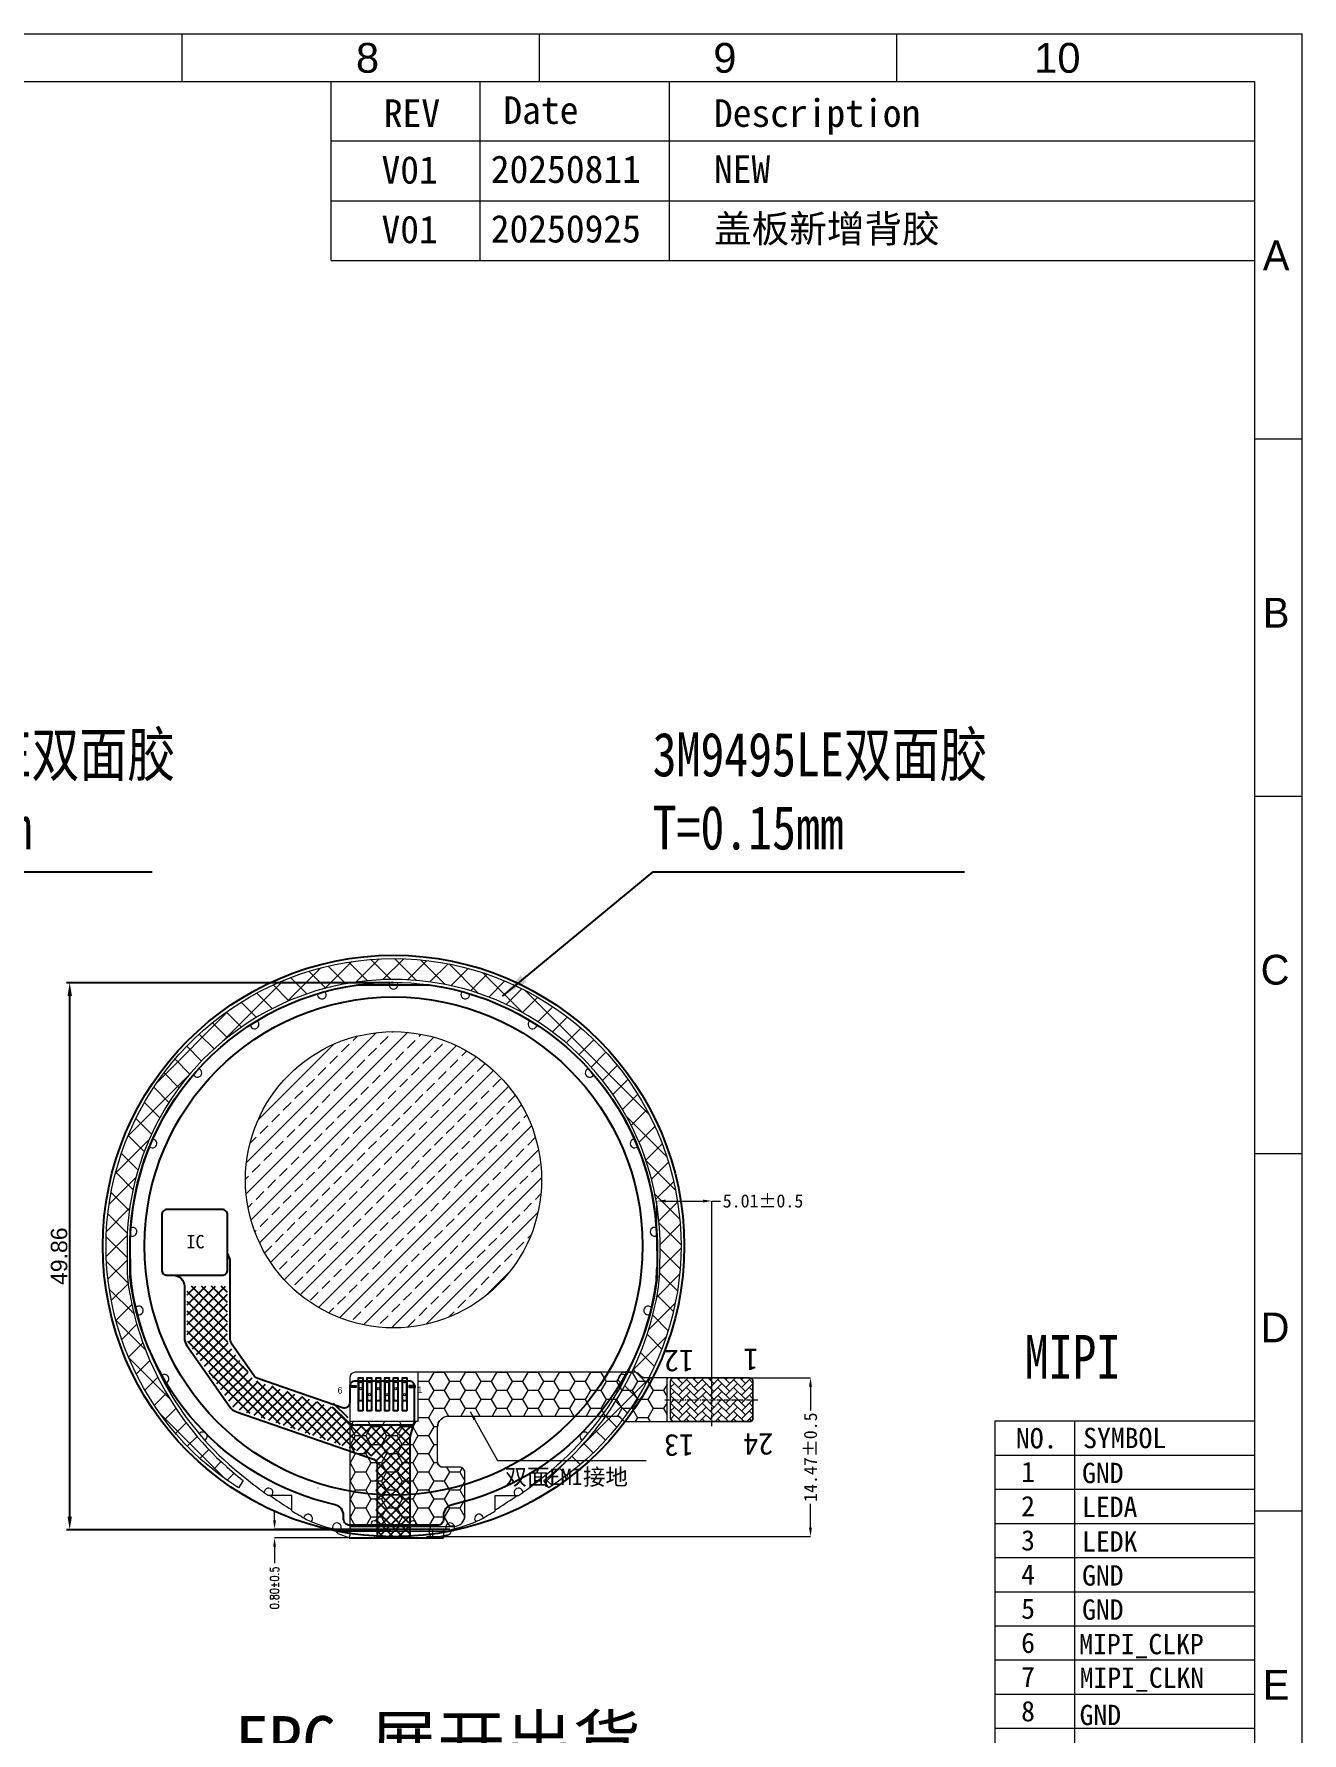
# Model space of a CAD drawing. Header units: millimetres. Extents: x 17 to 351, y 28 to 265.
# Drawn here: x 235.7 to 351.2, y 109.8 to 264.7 of the extents above; entities that cross this region are included whole.
import ezdxf

# ---------------------------------------------------------------- set-up
doc = ezdxf.new("R2010")
doc.units = ezdxf.units.MM
doc.linetypes.add('CENTER', pattern=[0.6, 0.375, -0.075, 0.075, -0.075])
doc.layers.get('Defpoints').update_dxf_attribs({"color": 5, "lineweight": 5})
for name, color, linetype, lineweight in [('5 BLU-Housing', 2, 'Continuous', 5), ('DIM', 3, 'Continuous', 5), ('EMI', 5, 'Continuous', 5), ('FPC', 50, 'Continuous', 5), ('图框', 255, 'Continuous', 5)]:
    doc.layers.add(name, color=color, linetype=linetype, lineweight=lineweight)
for name, color, linetype in [('BOT', 5, 'Continuous'), ('Lens', 6, 'Continuous'), ('Line', 1, 'Continuous'), ('OBJ-FRAME', 4, 'Continuous'), ('外形切割', 200, 'Continuous')]:
    doc.layers.add(name, color=color, linetype=linetype)
doc.styles.add('RD', font='ROMAND.shx', dxfattribs={"width": 0.8})
doc.styles.get("Standard").update_dxf_attribs({"font": 'arial.ttf'})
doc.styles.add('ZI2.5', font='SimSun.ttf', dxfattribs={"height": 2.5})
doc.styles.add('宋体', font='SimSun.ttf')
doc.styles.add('常规', font='SimSun.ttf')
doc.styles.add('样式 4', font='SimSun.ttf')
doc.dimstyles.new('01', dxfattribs={"dimtxt": 2.5, "dimasz": 2.5, "dimexe": 0.8, "dimexo": 0.8, "dimgap": 0.5, "dimtad": 1, "dimzin": 1, "dimdsep": 46, "dimtxsty": 'Standard', "dimcen": 0, "dimclrd": 256, "dimclre": 256, "dimclrt": 256, "dimadec": 0, "dimazin": 0, "dimtfac": 1, "dimtmove": 0, "dimatfit": 3, "dimfxl": 1, "dimarcsym": 0})
doc.dimstyles.new('DIM', dxfattribs={"dimtxt": 0.8, "dimasz": 0.8, "dimexe": 0, "dimexo": 0.5, "dimgap": 0.11, "dimtad": 0, "dimzin": 1, "dimdsep": 46, "dimtxsty": 'RD', "dimcen": 0, "dimclrd": 256, "dimclre": 256, "dimclrt": 256, "dimadec": 0, "dimazin": 0, "dimtm": 1e-09, "dimtfac": 1, "dimtofl": 0, "dimtmove": 0, "dimatfit": 3, "dimfxl": 1, "dimlwe": -1, "dimarcsym": 0})
doc.dimstyles.new('ISO-25$0', dxfattribs={"dimtxt": 1.5, "dimasz": 1.2, "dimexe": 0.3, "dimexo": 0, "dimgap": 0.2, "dimtad": 1, "dimzin": 1, "dimdsep": 46, "dimtxsty": 'Standard', "dimcen": 0, "dimclrd": 4, "dimclre": 4, "dimclrt": 4, "dimadec": 0, "dimazin": 0, "dimtp": 1.2, "dimtm": 1.2, "dimtfac": 1, "dimtmove": 0, "dimatfit": 3, "dimfxl": 1, "dimtolj": 1, "dimarcsym": 0})

# ---------------------------------------------------------------- blocks, each defined once
blk = doc.blocks.new('*D47')
at = {"layer": 'Defpoints', "color": 0, "transparency": 16777216}
for p in [(257.58, 128.39), (265.23, 128.39), (265.57, 127.59)]:
    blk.add_point(p, dxfattribs=at)
at = {"layer": 'DIM', "lineweight": 5, "transparency": 16777216}
for p, q in [((257.58, 129.19), (257.58, 129.99)), ((264.73, 128.39), (257.58, 128.39)), ((265.07, 127.59), (257.58, 127.59)), ((257.58, 126.79), (257.58, 125.3))]:
    blk.add_line(p, q, dxfattribs=at)
at = {"layer": 'DIM', "transparency": 16777216}
for points in [[(257.45, 129.19), (257.71, 129.19), (257.58, 128.39)], [(257.45, 126.79), (257.71, 126.79), (257.58, 127.59)]]:
    blk.add_solid(points, dxfattribs=at)
at = {"layer": 'DIM', "lineweight": 5, "transparency": 16777216, "insert": (257.58, 123.04), "char_height": 0.8, "attachment_point": 5, "rotation": 90, "style": 'RD'}
blk.add_mtext('0.80±0.5', dxfattribs=at)
blk = doc.blocks.new('*D48')
at = {"layer": 'Defpoints', "color": 0, "transparency": 16777216}
for p in [(297.43, 158.3), (292.42, 154.2), (297.43, 140.19)]:
    blk.add_point(p, dxfattribs=at)
at = {"layer": 'DIM', "lineweight": 5, "transparency": 16777216}
for p, q in [((292.42, 154.7), (292.42, 158.3)), ((293.22, 158.3), (296.63, 158.3)), ((297.43, 140.69), (297.43, 158.3)), ((297.43, 158.3), (298.23, 158.3))]:
    blk.add_line(p, q, dxfattribs=at)
at = {"layer": 'DIM', "transparency": 16777216}
for points in [[(293.22, 158.43), (293.22, 158.16), (292.42, 158.3)], [(296.63, 158.43), (296.63, 158.16), (297.43, 158.3)]]:
    blk.add_solid(points, dxfattribs=at)
at = {"layer": 'DIM', "lineweight": 5, "transparency": 16777216, "insert": (302.1, 158.3), "char_height": 1.2, "attachment_point": 5, "style": '样式 4'}
blk.add_mtext('5.01%%P0.5', dxfattribs=at)
blk = doc.blocks.new('*D49')
at = {"layer": 'Defpoints', "color": 0, "transparency": 16777216}
for p in [(299.14, 142.19), (270.93, 127.72), (306.43, 127.72)]:
    blk.add_point(p, dxfattribs=at)
at = {"layer": 'DIM', "lineweight": 5, "transparency": 16777216}
for p, q in [((299.64, 142.19), (306.43, 142.19)), ((306.43, 141.39), (306.43, 139.2)), ((306.43, 128.52), (306.43, 130.7)), ((271.43, 127.72), (306.43, 127.72))]:
    blk.add_line(p, q, dxfattribs=at)
at = {"layer": 'DIM', "transparency": 16777216}
for points in [[(306.29, 141.39), (306.56, 141.39), (306.43, 142.19)], [(306.29, 128.52), (306.56, 128.52), (306.43, 127.72)]]:
    blk.add_solid(points, dxfattribs=at)
at = {"layer": 'DIM', "lineweight": 5, "transparency": 16777216, "insert": (306.43, 134.95), "char_height": 1.2, "attachment_point": 5, "rotation": 90, "style": '样式 4'}
blk.add_mtext('14.47%%P0.5', dxfattribs=at)
blk = doc.blocks.new('*D51')
at = {"color": 4, "lineweight": -2, "transparency": 16777216}
for p, q in [((268.43, 178.2), (238.61, 178.2)), ((238.91, 129.54), (238.91, 177)), ((268.18, 128.34), (238.61, 128.34))]:
    blk.add_line(p, q, dxfattribs=at)
at = {"color": 4, "transparency": 16777216}
for points in [[(238.71, 177), (239.11, 177), (238.91, 178.2)], [(238.71, 129.54), (239.11, 129.54), (238.91, 128.34)]]:
    blk.add_solid(points, dxfattribs=at)
at = {"layer": 'Defpoints', "color": 0, "transparency": 16777216}
for p in [(238.91, 178.2), (268.43, 178.2), (268.18, 128.34)]:
    blk.add_point(p, dxfattribs=at)
at = {"color": 4, "transparency": 16777216, "insert": (237.95, 153.27), "char_height": 1.5, "attachment_point": 5, "rotation": 90}
blk.add_mtext('\\A1;49.86', dxfattribs=at)

msp = doc.modelspace()

# ---------------------------------------------------------------- hatches: boundary and pattern name
at = {"lineweight": 5}
h = msp.add_hatch(dxfattribs=at)
h.set_pattern_fill('ANSI37', color=3, scale=0.5, style=0)
h.set_pattern_definition([(45, (-1628.1292, -84.9515), (-1.122532, 1.122532), []), (135, (-1628.1292, -84.9515), (-1.122532, -1.122532), [])])
edge = h.paths.add_edge_path()
edge.add_line((254.724, 132.831), (254.285, 132.145))
edge.add_arc((268.425, 154.202), 26.2, -57.33565, 237.33565, ccw=False)
edge.add_line((282.566, 132.145), (282.126, 132.831))
edge.add_arc((265.214, 154.766), 27.697, 307.63397, 349.76627)
edge.add_arc((279.503, 152.344), 13.206, 349.08891, 359.79643)
edge.add_line((292.709, 152.298), (292.716, 153.768))
edge.add_arc((268.425, 154.202), 24.295, 358.97603, 541.02397)
edge.add_line((244.134, 153.768), (244.141, 152.298))
edge.add_arc((257.348, 152.344), 13.206, 180.20357, 190.91109)
edge.add_arc((271.637, 154.766), 27.697, 190.23373, 232.3567)
edge.add_arc((278.507, 161.845), 37.516, 230.65134, 230.65826)
h = msp.add_hatch()
h.set_pattern_fill('ANSI37', color=5, scale=0.2, style=0)
h.set_pattern_definition([(45, (-802.7177, -280.2658), (-0.4490128, 0.4490128), []), (135, (-802.7177, -280.2658), (-0.4490128, -0.4490128), [])])
edge = h.paths.add_edge_path()
edge.add_line((266.592, 127.59), (270.081, 127.59))
edge.add_arc((270.837, 128.244), 1, 180.00447, 220.84178, ccw=False)
edge.add_line((269.837, 128.244), (269.837, 136.25))
edge.add_arc((270.837, 136.25), 1, 164.88568, 180.00447, ccw=False)
edge.add_line((269.871, 136.511), (270.241, 137.879))
edge.add_line((270.241, 137.879), (264.97, 137.879))
edge.add_arc((264.97, 138.879), 1, 225.63896, 270, ccw=False)
edge.add_line((264.271, 138.164), (262.928, 139.478))
edge.add_line((262.928, 139.478), (255.967, 141.888))
edge.add_arc((256.294, 142.833), 1, 215.01, 250.9, ccw=False)
edge.add_line((255.475, 142.259), (253.477, 145.111))
edge.add_arc((254.296, 145.685), 1, 180, 215.01, ccw=False)
edge.add_line((253.296, 145.685), (253.296, 150.53))
edge.add_line((253.296, 150.53), (249.616, 150.53))
edge.add_line((249.616, 150.53), (249.616, 145.835))
edge.add_arc((250.616, 145.835), 1, 180, 215.01)
edge.add_line((249.797, 145.261), (253.695, 139.697))
edge.add_arc((254.514, 140.271), 1, 215.01, 250.9)
edge.add_line((254.187, 139.326), (266.163, 135.178))
edge.add_arc((265.836, 134.233), 1, 0, 70.9, ccw=False)
edge.add_line((266.836, 134.233), (266.836, 128.244))
edge.add_arc((265.836, 128.244), 1, -40.89661, 0, ccw=False)
for points in [[(265.028, 141.493), (265.028, 141.293), (264.428, 141.293), (264.428, 141.493)], [(269.828, 141.493), (269.828, 141.293), (270.428, 141.293), (270.428, 141.493)]]:
    msp.add_hatch(color=256, dxfattribs=at).paths.add_polyline_path(points)
at = {"layer": 'DIM'}
h = msp.add_hatch(dxfattribs=at)
h.set_pattern_fill('ANSI33', color=0, scale=8, style=0)
h.set_pattern_definition([(45, (205.3456, -795.7929), (-1.4142136, 1.4142136), []), (45, (206.7598, -795.7929), (-1.4142136, 1.4142136), [1, -0.5])])
h.paths.add_polyline_path([(281.925, 160.237, 1), (254.925, 160.237, 1)])
at = {"layer": 'EMI', "lineweight": 5}
h = msp.add_hatch(dxfattribs=at)
h.set_pattern_fill('HONEY', color=256, scale=0.3, angle=180)
h.set_pattern_definition([(180, (1511.7604, 164.94365), (-1.42875, -0.824889), [0.9525, -1.905]), (300, (1511.7604, 164.94365), (1.42874983, -0.8248893), [0.9525, -1.905]), (240, (1511.7604, 164.94365), (-1.7e-07, -1.6497783), [-1.905, 0.9525])])
edge = h.paths.add_edge_path()
edge.add_line((264.428, 128.646), (273.928, 128.646))
edge.add_arc((273.928, 129.646), 1, 270, 360)
edge.add_line((274.928, 129.646), (274.928, 133.536))
edge.add_arc((274.428, 133.536), 0.5, 0, 90)
edge.add_line((274.428, 134.036), (272.928, 134.036))
edge.add_arc((272.928, 134.536), 0.5, 180, 270, ccw=False)
edge.add_line((272.428, 134.536), (272.428, 137.689))
edge.add_arc((273.428, 137.689), 1, 90, 180, ccw=False)
edge.add_line((273.428, 138.689), (288.773, 138.689))
edge.add_arc((288.773, 138.189), 0.5, 45, 90, ccw=False)
edge.add_line((289.126, 138.543), (289.333, 138.336))
edge.add_arc((289.687, 138.689), 0.5, 225, 270)
edge.add_line((289.687, 138.189), (293.368, 138.189))
edge.add_line((293.368, 138.189), (293.368, 142.189))
edge.add_line((293.368, 142.189), (291.344, 142.189))
edge.add_arc((291.344, 142.689), 0.5, 225, 270, ccw=False)
edge.add_line((290.99, 142.336), (290.783, 142.543))
edge.add_arc((290.43, 142.189), 0.5, 45, 90)
edge.add_line((290.43, 142.689), (270.628, 142.689))
edge.add_line((270.628, 142.689), (270.628, 138.189))
edge.add_line((270.628, 138.189), (264.428, 138.189))
edge.add_line((264.428, 138.189), (264.428, 128.646))
at = {"layer": 'FPC', "lineweight": 5}
h = msp.add_hatch(dxfattribs=at)
h.set_pattern_fill('AR-HBONE', color=4, scale=0.005, angle=180)
h.set_pattern_definition([(225, (1457.87733, 339.23576), (-2e-16, -0.7184205), [1.524, -0.508]), (315, (1457.5181, 338.87655), (-2e-16, -0.7184205), [1.524, -0.508])])
edge = h.paths.add_edge_path()
edge.add_line((293.983, 142.189), (300.883, 142.189))
edge.add_arc((300.883, 141.889), 0.3, 0, 90, ccw=False)
edge.add_line((301.183, 141.889), (301.183, 138.489))
edge.add_arc((300.883, 138.489), 0.3, -90, 0, ccw=False)
edge.add_line((300.883, 138.189), (293.983, 138.189))
edge.add_arc((293.983, 138.489), 0.3, 180, 270, ccw=False)
edge.add_line((293.683, 138.489), (293.683, 141.889))
edge.add_arc((293.983, 141.889), 0.3, 90, 180, ccw=False)

# ---------------------------------------------------------------- linework, layer by layer
at = {"color": 5}
for p, q in [((262.928, 139.878), (264.271, 138.564)), ((262.928, 139.478), (264.271, 138.164)), ((270.241, 137.879), (264.97, 137.879))]:
    msp.add_line(p, q, dxfattribs=at)
at = {"lineweight": 5}
msp.add_line((273.696, 128.189), (263.189, 128.189), dxfattribs=at)
msp.add_line((264.394, 127.59), (272.978, 127.59))
at = {"color": 1}
msp.add_lwpolyline([(269.938, 127.59, -0.0319214), (269.929, 127.717), (269.929, 136.657, -0.066064), (269.946, 136.787), (270.305, 138.118, 0.0660444), (270.34, 138.379), (270.34, 141.391, 0.4142136), (269.84, 141.891), (264.928, 141.891, 0.4142136), (264.428, 141.391), (264.428, 139.925, -0.515586), (263.765, 139.452), (256.049, 142.124, -0.1578925), (255.68, 142.403), (253.682, 145.255, -0.1539594), (253.546, 145.685), (253.546, 152.956), (253.296, 153.554), (253.296, 157.03, 0.4142136), (252.796, 157.53), (247.796, 157.53, 0.4142136), (247.296, 157.03), (247.296, 152.03, 0.4142136), (247.796, 151.53), (248.366, 151.53, -0.4142136), (249.366, 150.53), (249.366, 145.835, 0.1539594), (249.592, 145.118), (253.49, 139.553, 0.1578925), (254.105, 139.089), (266.592, 134.765, -0.3196215), (266.928, 134.293), (266.928, 127.717, -0.0320052), (266.92, 127.59, -0.0320052)], format="xyb", dxfattribs=at)
at = {"lineweight": 5}
for points in [[(265.028, 141.493), (265.028, 141.293), (264.428, 141.293), (264.428, 141.493)], [(269.828, 141.493), (269.828, 141.293), (270.428, 141.293), (270.428, 141.493)]]:
    msp.add_lwpolyline(points, close=True, dxfattribs=at)
at = {"color": 252, "lineweight": 5}
msp.add_lwpolyline([(264.428, 128.646), (273.011, 128.646)], dxfattribs=at)
at = {"color": 251, "true_color": 0x636466}
msp.add_circle((268.426, 154.202), 26.5, dxfattribs=at)
at = {"color": 5}
msp.add_arc((264.97, 138.879), 1, 225.63896, 270, dxfattribs=at)
at = {"layer": '5 BLU-Housing', "lineweight": 5}
for p, q in [((281.944, 133.069), (280.861, 132.234)), ((273.545, 128.39), (263.308, 128.39))]:
    msp.add_line(p, q, dxfattribs=at)
at = {"layer": 'BOT', "color": 40}
for points in [[(265.603, 141.094), (265.603, 140.091), (265.253, 140.091), (265.253, 141.094, -0.2584725), (265.253, 141.288), (265.253, 141.794, -0.127011), (265.228, 141.891), (265.328, 141.891, 1), (265.528, 141.891), (265.628, 141.891, -0.1270223), (265.603, 141.794), (265.603, 141.288, -0.2579251)], [(267.203, 141.094), (267.203, 140.091), (266.853, 140.091), (266.853, 141.094, -0.2584725), (266.853, 141.288), (266.853, 141.794, -0.127011), (266.828, 141.891), (266.928, 141.891, 1), (267.128, 141.891), (267.228, 141.891, -0.1270223), (267.203, 141.794), (267.203, 141.288, -0.2579251)], [(268.803, 141.094), (268.803, 140.091), (268.453, 140.091), (268.453, 141.094, -0.2584725), (268.453, 141.288), (268.453, 141.794, -0.127011), (268.428, 141.891), (268.528, 141.891, 1), (268.728, 141.891), (268.828, 141.891, -0.1270223), (268.803, 141.794), (268.803, 141.288, -0.2579251)]]:
    msp.add_lwpolyline(points, format="xyb", close=True, dxfattribs=at)
for points in [[(266.428, 141.891), (266.328, 141.891), (266.428, 141.891, -0.1270223), (266.403, 141.794), (266.403, 140.738, -0.2579928), (266.403, 140.544), (266.403, 140.091), (266.053, 140.091), (266.053, 140.544, -0.2584049), (266.053, 140.738), (266.053, 141.794, -0.127011), (266.028, 141.891), (266.128, 141.891, 1), (266.328, 141.891)], [(268.028, 141.891), (267.928, 141.891), (268.028, 141.891, -0.1270223), (268.003, 141.794), (268.003, 140.738, -0.2579928), (268.003, 140.544), (268.003, 140.091), (267.653, 140.091), (267.653, 140.544, -0.2584049), (267.653, 140.738), (267.653, 141.794, -0.127011), (267.628, 141.891), (267.728, 141.891, 1), (267.928, 141.891)], [(269.628, 141.891), (269.528, 141.891), (269.628, 141.891, -0.1270223), (269.603, 141.794), (269.603, 140.738, -0.2579928), (269.603, 140.544), (269.603, 140.091), (269.253, 140.091), (269.253, 140.544, -0.2584049), (269.253, 140.738), (269.253, 141.794, -0.127011), (269.228, 141.891), (269.328, 141.891, 1), (269.528, 141.891)]]:
    msp.add_lwpolyline(points, format="xyb", dxfattribs=at)
at = {"layer": 'DIM', "color": 6}
for p, q in [((244.435, 153.771), (244.442, 152.299)), ((292.417, 153.771), (292.41, 152.299)), ((292.417, 153.771), (292.41, 152.299)), ((259.163, 131.452), (257.03, 131.452)), ((259.163, 130.052), (259.163, 131.452)), ((277.69, 130.052), (277.69, 131.452)), ((277.69, 131.452), (279.822, 131.452)), ((273.545, 128.34), (263.308, 128.34))]:
    msp.add_line(p, q, dxfattribs=at)
at = {"layer": 'DIM', "color": 0, "ltscale": 3}
for p, q in [((271.978, 128.34), (271.978, 127.59)), ((272.978, 128.34), (272.978, 127.59))]:
    msp.add_line(p, q, dxfattribs=at)
at = {"layer": 'DIM', "color": 3}
msp.add_lwpolyline([(254.724, 132.831), (254.285, 132.145, -3.4126178), (282.566, 132.145), (282.126, 132.831, 0.1859362), (292.47, 149.845, 0.0467544), (292.709, 152.298), (292.716, 153.768, 1.0180333), (244.134, 153.768), (244.141, 152.298, 0.0467544), (244.38, 149.845, 0.1858941), (254.721, 132.834, 0.0000302), (254.724, 132.831)], format="xyb", dxfattribs=at)
at = {"layer": 'DIM', "color": 6}
for centre in [(266.676, 128.927), (270.19, 128.927)]:
    msp.add_circle(centre, 0.25, dxfattribs=at)
for centre, radius, start, end in [((268.426, 154.202), 23.995, 358.97142, 181.02858), ((268.426, 178.014), 0.4, 153.18557, 26.81443), ((261.893, 177.118), 0.4, 171.81603, 40.00953), ((274.959, 177.118), 0.4, 139.99047, 8.18397), ((255.762, 174.393), 0.4, 188.7573, 55.43536), ((281.09, 174.393), 0.4, 124.56464, 351.2427), ((250.549, 169.988), 0.4, 207.6298, 69.47929), ((286.303, 169.988), 0.4, 110.52071, 332.3702), ((246.45, 163.551), 0.4, 231.01239, 82.89602), ((290.402, 163.551), 0.4, 97.10398, 308.98761), ((244.636, 155.498), 0.4, 242.28375, 111.47806), ((292.217, 155.498), 0.4, 68.52194, 297.71625), ((257.349, 152.344), 12.906, 180.20263, 190.91894), ((279.504, 152.344), 12.906, 349.08106, 359.79737), ((271.638, 154.766), 27.397, 190.23001, 232.36603), ((245.213, 148.323), 0.4, 254.23937, 133.16299), ((265.215, 154.766), 27.397, 307.63397, 349.76999), ((291.639, 148.323), 0.4, 46.83701, 285.76063), ((247.551, 142.094), 0.4, 271.25194, 144.24213), ((289.302, 142.094), 0.4, 35.75787, 268.74806), ((251.035, 136.843), 0.4, 298.42648, 143.61691), ((285.817, 136.843), 0.4, 36.38309, 241.57352), ((278.508, 161.845), 37.216, 230.64447, 234.75175), ((257.034, 131.731), 0.4, 315.79487, 179.30598), ((279.818, 131.731), 0.4, 0.69402, 224.20513), ((258.344, 161.845), 37.216, 305.24825, 309.35553), ((278.508, 161.845), 37.216, 238.68001, 241.05562), ((260.639, 129.347), 0.4, 317.6014, 169.7018), ((265.519, 139.642), 11.517, 244.15021, 258.93101), ((263.259, 128.555), 0.4, 327.38863, 197.91598), ((273.593, 128.555), 0.4, 342.08402, 212.61137), ((271.334, 139.642), 11.517, 281.06899, 295.84979), ((276.214, 129.347), 0.4, 10.2982, 222.3986), ((258.344, 161.845), 37.216, 298.94438, 301.31999)]:
    msp.add_arc(centre, radius, start, end, dxfattribs=at)
at = {"layer": 'DIM', "color": 5}
for centre, radius, start, end in [((277.791, 160.918), 35.964, 235.01502, 238.31881), ((265.52, 139.646), 11.441, 234.66369, 236.24389), ((271.333, 139.646), 11.441, 303.75611, 305.33631), ((259.061, 160.918), 35.964, 301.68119, 304.98498)]:
    msp.add_arc(centre, radius, start, end, dxfattribs=at)
at = {"layer": 'EMI', "lineweight": 5}
msp.add_lwpolyline([(264.428, 128.646), (273.928, 128.646, 0.4142136), (274.928, 129.646), (274.928, 133.536, 0.4142136), (274.428, 134.036), (272.928, 134.036, -0.4142136), (272.428, 134.536), (272.428, 137.689, -0.4142136), (273.428, 138.689), (288.773, 138.689, -0.1989124), (289.126, 138.543), (289.333, 138.336, 0.1989124), (289.687, 138.189), (293.368, 138.189), (293.368, 142.189), (291.344, 142.189, -0.1989124), (290.99, 142.336), (290.783, 142.543, 0.1989124), (290.43, 142.689), (270.628, 142.689), (270.628, 138.189), (264.428, 138.189), (264.428, 128.646, 0.6681786)], format="xyb", close=True, dxfattribs=at)
at = {"layer": 'FPC'}
for p, q in [((290.43, 142.689), (264.928, 142.689)), ((290.99, 142.336), (290.783, 142.543)), ((264.428, 142.189), (264.428, 127.772)), ((300.883, 142.189), (291.344, 142.189)), ((301.183, 138.489), (301.183, 141.889)), ((273.428, 138.689), (288.773, 138.689)), ((289.126, 138.543), (289.333, 138.336)), ((289.687, 138.189), (300.883, 138.189)), ((272.428, 134.536), (272.428, 137.689)), ((274.428, 134.036), (272.928, 134.036)), ((274.928, 129.646), (274.928, 133.536)), ((272.011, 128.646), (273.928, 128.646)), ((264.394, 127.59), (263.378, 127.965)), ((271.711, 127.969), (271.711, 128.346)), ((272.101, 127.59), (271.878, 127.7)), ((273.431, 127.857), (272.101, 127.59)), ((273.431, 127.857), (272.892, 127.59)), ((273.709, 128.373), (273.709, 128.305))]:
    msp.add_line(p, q, dxfattribs=at)
at = {"layer": 'FPC', "color": 1, "linetype": 'CENTER', "lineweight": 5}
for points in [[(297.433, 137.779), (297.433, 142.6)], [(293.159, 140.189), (301.708, 140.189)]]:
    msp.add_lwpolyline(points, dxfattribs=at)
at = {"layer": 'FPC', "lineweight": -3}
for points in [[(265.628, 139.189), (265.228, 139.189), (265.228, 142.193), (265.628, 142.193)], [(266.428, 139.189), (266.028, 139.189), (266.028, 142.193), (266.428, 142.193)], [(267.228, 139.189), (266.828, 139.189), (266.828, 142.193), (267.228, 142.193)], [(268.028, 139.189), (267.628, 139.189), (267.628, 142.193), (268.028, 142.193)], [(268.828, 139.189), (268.428, 139.189), (268.428, 142.193), (268.828, 142.193)], [(269.628, 139.189), (269.228, 139.189), (269.228, 142.193), (269.628, 142.193)]]:
    msp.add_lwpolyline(points, close=True, dxfattribs=at)
at = {"layer": 'FPC', "color": 4, "lineweight": 5}
msp.add_lwpolyline([(293.983, 142.189), (300.883, 142.189, -0.4142136), (301.183, 141.889), (301.183, 138.489, -0.4142136), (300.883, 138.189), (293.983, 138.189, -0.4142136), (293.683, 138.489), (293.683, 141.889, -0.4142136)], format="xyb", close=True, dxfattribs=at)
at = {"layer": 'FPC', "color": 2}
for centre in [(265.428, 141.191), (267.028, 141.191), (268.628, 141.191), (266.228, 140.641), (267.828, 140.641), (269.428, 140.641)]:
    msp.add_circle(centre, 0.1, dxfattribs=at)
at = {"layer": 'FPC'}
for centre, radius, start, end in [((264.928, 142.189), 0.5, 90, 180), ((290.43, 142.189), 0.5, 45, 90), ((291.344, 142.689), 0.5, 225, 270), ((300.883, 141.889), 0.3, 0, 90), ((273.428, 137.689), 1, 90, 180), ((288.773, 138.189), 0.5, 45, 90), ((289.687, 138.689), 0.5, 225, 270), ((300.883, 138.489), 0.3, 270, 360), ((272.928, 134.536), 0.5, 180, 270), ((274.428, 133.536), 0.5, 0, 90), ((272.011, 128.346), 0.3, 90, 180), ((273.928, 129.646), 1, 270, 360), ((263.649, 128.385), 0.5, 181.47021, 237.09023), ((263.928, 127.772), 0.5, 338.63069, 0), ((272.011, 127.969), 0.3, 180, 243.63372), ((273.209, 128.305), 0.5, 296.36628, 0), ((273.209, 128.305), 0.5, 296.36628, 0)]:
    msp.add_arc(centre, radius, start, end, dxfattribs=at)
at = {"layer": 'Lens'}
msp.add_circle((268.426, 154.202), 22.7, dxfattribs=at)
at = {"layer": 'Line'}
msp.add_lwpolyline([(247.296, 157.03), (247.296, 152.033, 0.4142136), (247.796, 151.533), (252.796, 151.533, 0.4142136), (253.296, 152.033), (253.296, 157.03, 0.4142136), (252.796, 157.53), (247.796, 157.53, 0.4142136)], format="xyb", close=True, dxfattribs=at)
at = {"layer": 'OBJ-FRAME', "color": 6, "lineweight": 5}
msp.add_circle((268.425, 160.237), 13.5, dxfattribs=at)
at = {"layer": '图框', "color": 7, "linetype": 'ByBlock', "lineweight": 13, "ltscale": 0.55}
for p, q in [((16.794, 264.678), (351.227, 264.678)), ((249.159, 260.334), (249.159, 264.678)), ((281.734, 260.334), (281.734, 264.678)), ((314.308, 260.334), (314.308, 264.678)), ((351.227, 27.935), (351.227, 264.678)), ((21.138, 260.334), (346.883, 260.334)), ((262.744, 244.044), (262.744, 260.306)), ((276.319, 244.044), (276.319, 260.306)), ((293.584, 244.044), (293.584, 260.306)), ((346.883, 260.334), (346.883, 32.279)), ((346.883, 254.904), (262.744, 254.904)), ((262.744, 249.474), (346.883, 249.474)), ((262.744, 244.044), (346.883, 244.044)), ((351.227, 227.754), (346.883, 227.754))]:
    msp.add_line(p, q, dxfattribs=at)
at = {"layer": '图框', "color": 7, "linetype": 'ByBlock', "lineweight": 5, "ltscale": 0.55}
for p, q in [((351.227, 195.175), (346.883, 195.175)), ((351.227, 162.596), (346.883, 162.596)), ((351.227, 130.016), (346.883, 130.016))]:
    msp.add_line(p, q, dxfattribs=at)
at = {"layer": '图框', "color": 4, "lineweight": 5}
for p, q in [((323.226, 138.259), (323.226, 60.421)), ((323.226, 138.259), (346.883, 138.259)), ((330.49, 138.259), (330.49, 60.421)), ((346.883, 138.259), (346.883, 60.421)), ((323.226, 135.145), (346.883, 135.145)), ((323.226, 132.032), (346.883, 132.032)), ((323.226, 128.918), (346.883, 128.918)), ((323.226, 125.805), (346.883, 125.805)), ((323.226, 122.691), (346.883, 122.691)), ((323.226, 119.578), (346.883, 119.578)), ((323.226, 116.464), (346.883, 116.464)), ((323.226, 113.351), (346.883, 113.351)), ((323.226, 110.237), (346.883, 110.237))]:
    msp.add_line(p, q, dxfattribs=at)
at = {"layer": '外形切割'}
msp.add_lwpolyline([(292.439, 154.519), (292.439, 151.332, -0.3174825), (273.756, 130.613, 0.3505298), (272.976, 129.637), (272.976, 129.302, -0.4142136), (272.426, 128.752), (264.426, 128.752, -0.4142136), (263.876, 129.302), (263.876, 129.637, 0.3505298), (263.097, 130.613, -0.3174825), (244.414, 151.332), (244.414, 154.519, -0.3713586), (265.188, 177.997), (271.665, 177.997, -0.3713586)], format="xyb", close=True, dxfattribs=at)

# ---------------------------------------------------------------- texts
at = {"color": 1, "char_height": 2, "width": 2.48249, "attachment_point": 3, "rotation": 180}
for s, insert in [('{\\fSimSun|b0|i0|c134|p2;12}', (293.07, 142.73)), ('{\\fSimSun|b0|i0|c134|p2;1}', (300.312, 142.847)), ('{\\fSimSun|b0|i0|c134|p2;13}', (293.07, 135.019)), ('{\\fSimSun|b0|i0|c134|p2;24}', (300.312, 135.136))]:
    msp.add_mtext(s, dxfattribs=dict(at, insert=insert))
at = {"layer": 'Defpoints', "color": 4, "lineweight": 5, "char_height": 4, "attachment_point": 1, "style": 'RD'}
for s, insert, width in [('{\\fSimSun|b0|i0|c134|p2;\\C1;3M9495LE双面胶\\PT=0.15mm}', (218.012, 201.01), 53.76339), ('{\\fSimSun|b0|i0|c134|p2;\\C1;3M9495LE双面胶\\PT=0.15mm}', (292.044, 201.01), 53.76339), ('{\\fSimSun|b0|i0|c134|p2;\\C1;MIPI}', (325.949, 146.095), 15.50829)]:
    msp.add_mtext(s, dxfattribs=dict(at, insert=insert, width=width))
at = {"layer": 'DIM', "ltscale": 0.05, "insert": (251.2, 153.964), "char_height": 1.2189, "width": 15.61148, "attachment_point": 9, "style": '常规'}
msp.add_mtext('{\\C1;IC}', dxfattribs=at)
at = {"layer": 'DIM', "lineweight": 5, "insert": (278.541, 132.238), "char_height": 1.5, "width": 21.63051, "attachment_point": 7, "style": '宋体'}
msp.add_mtext('双面EMI接地', dxfattribs=at)
at = {"layer": 'FPC', "color": 2, "char_height": 0.588, "width": 36.55274, "attachment_point": 9}
for s, insert in [('6', (263.776, 140.739)), ('6', (263.776, 140.739)), ('1', (271.05, 140.806)), ('1', (271.05, 140.806))]:
    msp.add_mtext(s, dxfattribs=dict(at, insert=insert))
at = {"layer": '图框', "color": 4, "linetype": 'ByBlock', "style": 'ZI2.5'}
for s, p in [('NO.', (325.154, 135.75)), ('SYMBOL', (331.284, 135.773))]:
    msp.add_text(s, height=1.8533, dxfattribs=at).set_placement(p)
at = {"layer": '图框', "color": 4, "lineweight": 5, "style": 'ZI2.5'}
for s, height, p in [('1', 1.853, (325.627, 132.678)), ('GND', 1.8533, (331.18, 132.585)), ('2', 1.853, (325.627, 129.563)), ('LEDA', 1.8533, (331.18, 129.495)), ('3', 1.853, (325.627, 126.449)), ('LEDK', 1.8533, (331.18, 126.34)), ('4', 1.853, (325.627, 123.334)), ('GND', 1.8533, (331.18, 123.245)), ('5', 1.853, (325.627, 120.22)), ('GND', 1.8533, (331.18, 120.131)), ('6', 1.853, (325.627, 117.105)), ('7', 1.853, (325.627, 113.99)), ('8', 1.853, (325.627, 110.876)), ('GND', 1.8533, (330.956, 110.526))]:
    msp.add_text(s, height=height, dxfattribs=at).set_placement(p)
at = {"layer": '图框', "color": 1, "lineweight": 5, "style": 'ZI2.5'}
for s, p in [('MIPI_CLKP', (330.922, 116.985)), ('MIPI_CLKN', (330.962, 113.924))]:
    msp.add_text(s, height=1.8533, dxfattribs=at).set_placement(p)
at = {"layer": '图框', "color": 7, "linetype": 'ByBlock', "lineweight": 13, "ltscale": 0.55}
for s, insert, char_height, width, attachment_point in [('8', (265, 263.859), 2.715, 4.62148, 1), ('9', (297.574, 263.859), 2.715, 4.62148, 1), ('10', (331.043, 263.859), 2.7149, 4.62148, 3), ('{\\fSimSun|b0|i0|c134|p2;REV}', (267.538, 258.713), 2.51383, 4.62148, 1), ('{\\fSimSun|b0|i0|c134|p2;Date}', (278.437, 258.996), 2.51383, 4.62148, 1), ('{\\fSimSun|b0|i0|c134|p2;Description}', (297.626, 258.727), 2.51383, 20.89213, 1), ('{\\fSimSun|b0|i0|c134|p2;V01}', (267.329, 253.551), 2.51383, 4.62148, 1), ('{\\fSimSun|b0|i0|c134|p54;20250811}', (277.288, 253.614), 2.51383, 4.62148, 1), ('{\\fSimSun|b0|i0|c134|p2;NEW}', (297.63, 253.614), 2.51383, 4.62148, 1), ('{\\fￚ￫?￫]￪N|b0|i0|c136|p54;A}', (350.081, 243.14), 2.71494, 4.62148, 9), ('{\\f\uffd0ￂﾼﾚￃ\ufff7\ufff3w|b0|i0|c134|p54;B}', (350.081, 210.566), 2.71494, 4.62148, 9)]:
    msp.add_mtext(s, dxfattribs=dict(at, insert=insert, char_height=char_height, width=width, attachment_point=attachment_point))
at = {"layer": '图框', "color": 1, "linetype": 'ByBlock', "lineweight": 13, "ltscale": 0.55, "char_height": 2.51383, "attachment_point": 1}
for s, insert, width in [('{\\fSimSun|b0|i0|c134|p2;V01}', (267.329, 248.121), 4.62148), ('{\\fSimSun|b0|i0|c134|p54;20250925}', (277.288, 248.184), 4.62148), ('{\\fSimSun|b0|i0|c134|p2;盖板新增背胶}', (297.63, 248.184), 41.04948)]:
    msp.add_mtext(s, dxfattribs=dict(at, insert=insert, width=width))
at = {"layer": '图框', "color": 7, "linetype": 'ByBlock', "lineweight": 5, "ltscale": 0.55, "char_height": 2.71494, "width": 4.62148, "attachment_point": 9}
for s, insert in [('{\\f\uffd0ￂﾼﾚￃ\ufff7\ufff3w|b0|i0|c134|p54;C}', (350.081, 177.991)), ('{\\f\uffd0ￂﾼﾚￃ\ufff7\ufff3w|b0|i0|c134|p54;D}', (350.081, 145.417)), ('{\\f\uffd0ￂﾼﾚￃ\ufff7\ufff3w|b0|i0|c134|p54;E}', (350.081, 112.842))]:
    msp.add_mtext(s, dxfattribs=dict(at, insert=insert))
at = {"layer": '图框', "color": 1, "lineweight": 5, "insert": (250.859, 111.355), "char_height": 4.52693, "width": 44.21013, "attachment_point": 1}
msp.add_mtext('{\\fSimSun|b0|i0|c134|p2; FPC 展开出货}', dxfattribs=at)

# ---------------------------------------------------------------- dimensions: what is measured, and where the dimension line sits
at = {"color": 2, "true_color": 0xf1eb1f}
dim = msp.add_linear_dim(base=(238.915, 178.197), p1=(268.18, 128.34), p2=(268.426, 178.197), angle=90, dimstyle='ISO-25$0', override={"dimarcsym": 1}, dxfattribs=at)
dim.commit()
dim.dimension.update_dxf_attribs({"geometry": '*D51', "text_midpoint": (237.949, 153.268)})
at = {"layer": 'DIM', "lineweight": 5}
dim = msp.add_linear_dim(base=(297.433, 158.297), p1=(292.419, 154.202), p2=(297.433, 140.189), text='<>%%P0.5', dimstyle='DIM', override={"dimtxt": 1.2, "dimtxsty": '样式 4', "dimtp": 0.1, "dimtm": 0.1, "dimlwd": 5, "dimlwe": 5}, dxfattribs=at)
dim.commit()
dim.dimension.update_dxf_attribs({"geometry": '*D48', "text_midpoint": (302.101, 158.297)})
dim = msp.add_linear_dim(base=(306.427, 127.717), p1=(299.141, 142.189), p2=(270.929, 127.717), angle=90, text='<>%%P0.5', dimstyle='DIM', override={"dimtxt": 1.2, "dimtxsty": '样式 4', "dimtp": 0.1, "dimtm": 0.1, "dimlwd": 5, "dimlwe": 5}, dxfattribs=at)
dim.commit()
dim.dimension.update_dxf_attribs({"geometry": '*D49', "text_midpoint": (306.427, 134.953)})
dim = msp.add_linear_dim(base=(257.579, 128.39), p1=(265.573, 127.59), p2=(265.234, 128.39), angle=90, dimstyle='DIM', override={"dimtol": 1, "dimtp": 0.5, "dimtm": 0.5, "dimlwd": 5, "dimlwe": 5}, dxfattribs=at)
dim.commit()
dim.dimension.update_dxf_attribs({"geometry": '*D47', "text_midpoint": (257.579, 123.044), "dimtype": 160})

# ---------------------------------------------------------------- leaders
at = {"layer": 'DIM'}
for points in [[(204.318, 176.97), (218.05, 188.307), (246.42, 188.307)], [(278.35, 176.97), (292.082, 188.307), (320.452, 188.307)]]:
    msp.add_leader(points, dimstyle='01', dxfattribs=at)
at = {"layer": 'DIM', "lineweight": 5}
msp.add_leader([(275.413, 139.116), (277.902, 134.645), (291.451, 134.645)], dimstyle='DIM', override={"dimlwd": 5, "dimlwe": 5}, dxfattribs=at)

doc.saveas('drawing.dxf')
